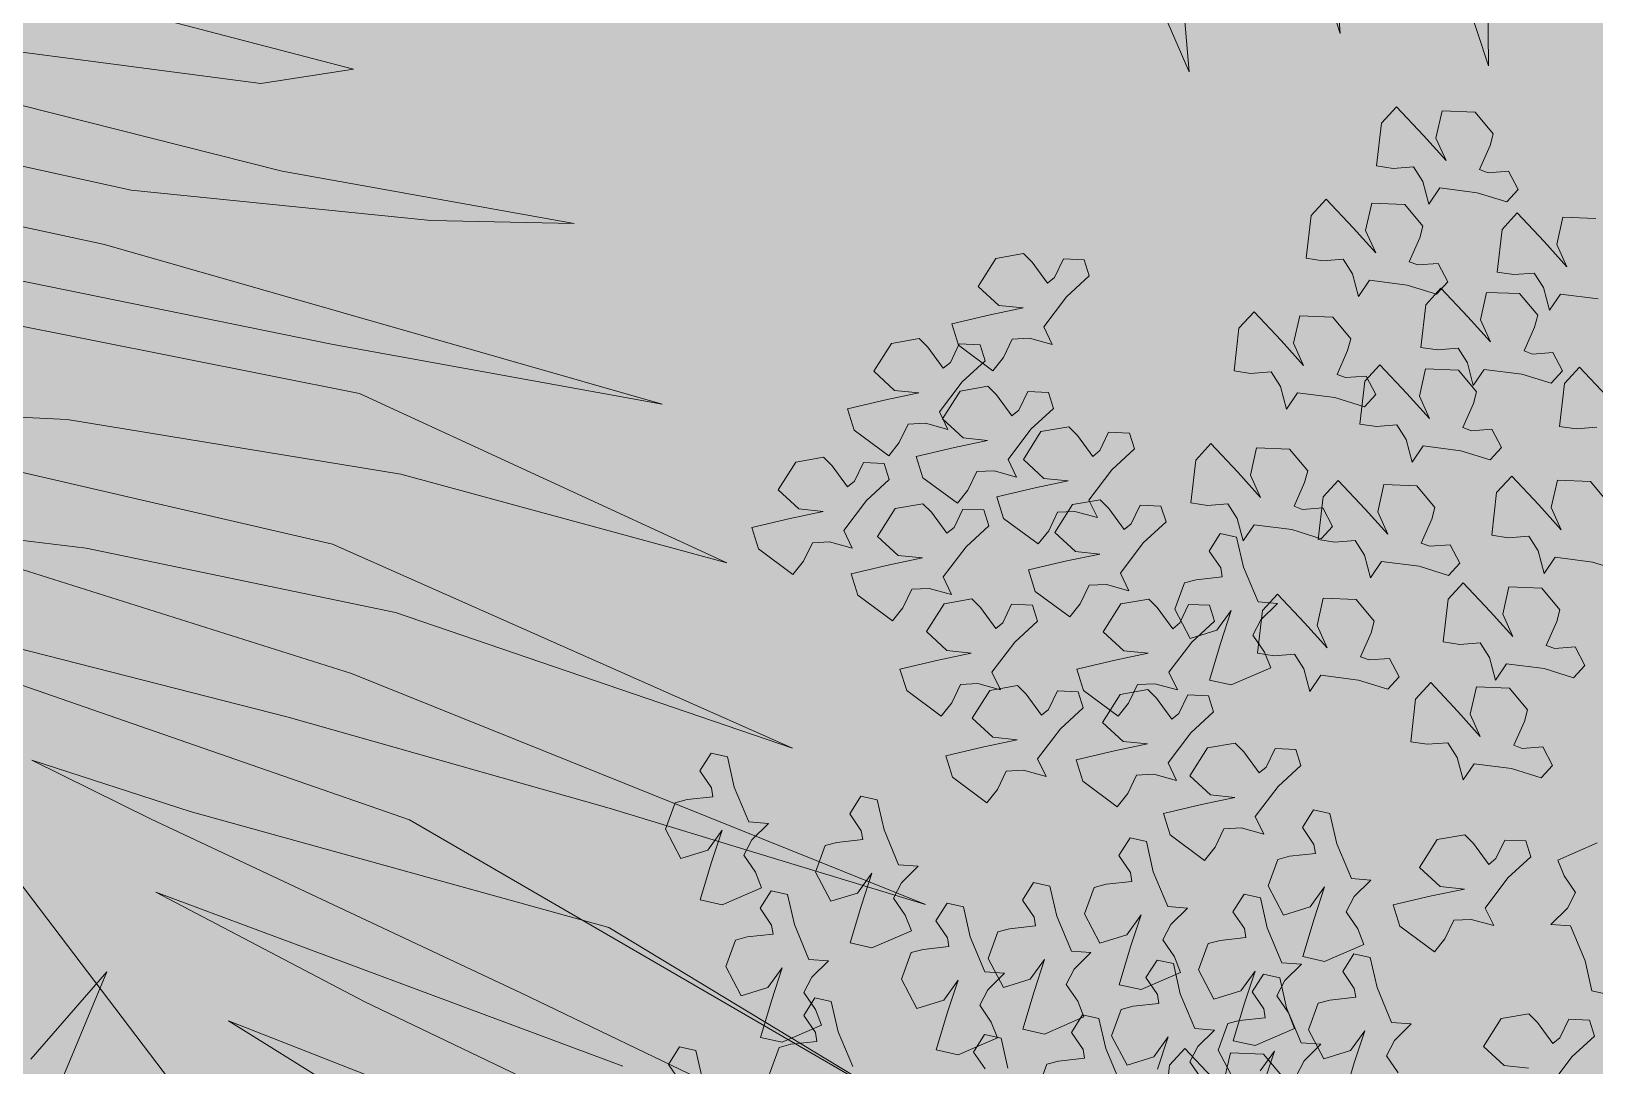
# Model space of a CAD drawing. Header units: metres. Extents: x 8 to 2416, y -346 to 476.
# Drawn here: x 24.586 to 25.636, y 30.115 to 30.81 of the extents above; entities that cross this region are included whole.
import ezdxf

# ---------------------------------------------------------------- set-up
doc = ezdxf.new("R2010")
doc.units = ezdxf.units.M
doc.layers.add('ARBOLES', color=86, linetype='Continuous', lineweight=0)
doc.layers.add('calle', color=254, linetype='Continuous', lineweight=0)
doc.layers.add('grama', color=7, linetype='Continuous', lineweight=0, true_color=0x698c45)

# ---------------------------------------------------------------- blocks, each defined once
blk = doc.blocks.new('A2')
at = {"layer": 'ARBOLES', "color": 87, "true_color": 0x4f6a34, "extrusion": (-5.08599e-09, -1.37735e-08, 1)}
for p, q in [((798.286, -127.175, 0), (788.183, -96.151, 0)), ((806.242, -128.921, 0), (795.77, -96.699, 0)), ((788.513, -109.348, 0), (790.166, -129.242, 0)), ((797.281, -114.499, 0), (798.286, -127.175, 0)), ((790.166, -129.242, 0), (784.045, -115.091, 0)), ((806.16, -120.024, 0), (806.242, -128.921, 0)), ((728.013, -124.587, 0), (745.269, -129.093, 0)), ((728.001, -128.251, 0), (710.214, -125.986, 0)), ((740.295, -129.862, 0), (728.001, -128.251, 0)), ((745.269, -129.093, 0), (740.295, -129.862, 0)), ((727.319, -131.015, 0), (741.438, -134.576, 0)), ((733.322, -135.596, 0), (721.966, -133.091, 0)), ((711.869, -134.216, 0), (731.892, -138.507, 0)), ((741.438, -134.576, 0), (757.13, -137.394, 0)), ((749.429, -137.219, 0), (733.322, -135.596, 0)), ((757.13, -137.394, 0), (749.429, -137.219, 0)), ((731.892, -138.507, 0), (761.845, -147.092, 0)), ((744.174, -143.893, 0), (725.98, -140.17, 0)), ((763.174, -219.994, 0), (703.471, -141.404, 0)), ((723.618, -142.143, 0), (745.586, -146.515, 0)), ((761.845, -147.092, 0), (744.174, -143.893, 0)), ((745.586, -146.515, 0), (765.331, -155.627, 0)), ((729.88, -147.921, 0), (715.639, -147.201, 0)), ((747.814, -150.859, 0), (729.88, -147.921, 0)), ((723.481, -149.844, 0), (744.138, -154.622, 0)), ((765.331, -155.627, 0), (747.814, -150.859, 0)), ((730.904, -154.84, 0), (717.825, -153.227, 0)), ((747.528, -158.297, 0), (730.904, -154.84, 0)), ((744.138, -154.622, 0), (768.85, -165.583, 0)), ((727.124, -155.874, 0), (745.162, -161.579, 0)), ((768.85, -165.583, 0), (747.528, -158.297, 0)), ((741.752, -163.923, 0), (725.131, -159.681, 0)), ((726.581, -161.891, 0), (748.276, -169.44, 0)), ((745.162, -161.579, 0), (775.999, -173.98, 0)), ((759.007, -168.803, 0), (741.752, -163.923, 0)), ((736.502, -168.99, 0), (727.987, -166.233, 0)), ((727.987, -166.233, 0), (734.407, -169.394, 0)), ((775.999, -173.98, 0), (759.007, -168.803, 0)), ((734.407, -169.394, 0), (754.264, -178.731, 0)), ((758.986, -175.232, 0), (736.502, -168.99, 0)), ((748.276, -169.44, 0), (775.961, -185.494, 0)), ((759.746, -182.674, 0), (734.656, -173.32, 0)), ((734.656, -173.32, 0), (745.888, -179.227, 0)), ((775.961, -185.494, 0), (758.986, -175.232, 0)), ((732.024, -177.611, 0), (727.54, -188.325, 0)), ((727.934, -182.307, 0), (732.024, -177.611, 0)), ((754.264, -178.731, 0), (780.54, -191.379, 0)), ((745.888, -179.227, 0), (764.065, -187.922, 0)), ((763.535, -190.014, 0), (738.558, -180.249, 0)), ((738.558, -180.249, 0), (750.421, -187.615, 0))]:
    blk.add_line(p, q, dxfattribs=at)
blk = doc.blocks.new('TREES')
at = {"layer": 'ARBOLES', "color": 252, "true_color": 0x8da178}
for p, q in [((-0.00358, 0.17531), (-0.01112, 0.1749)), ((0.00101, 0.17078), (-0.00358, 0.17531)), ((-0.02161, 0.17486), (-0.02471, 0.17078)), ((-0.01485, 0.16891), (-0.02161, 0.17486)), ((-0.01112, 0.1749), (-0.01194, 0.16854)), ((-0.02471, 0.17078), (-0.02491, 0.16095)), ((-0.00918, 0.16367), (-0.01485, 0.16891)), ((-0.01194, 0.16854), (-0.00918, 0.16367)), ((0.00054, 0.16802), (0.00101, 0.17078)), ((-0.00134, 0.16237), (0.00054, 0.16802)), ((-0.02107, 0.16073), (-0.01644, 0.16153)), ((-0.01644, 0.16153), (-0.014, 0.1584)), ((0.00066, 0.16182), (-0.00134, 0.16237)), ((0.00528, 0.16262), (0.00066, 0.16182)), ((0.00788, 0.15862), (0.00528, 0.16262)), ((-0.02491, 0.16095), (-0.02107, 0.16073)), ((-0.014, 0.1584), (-0.01216, 0.15338)), ((0.00556, 0.15556), (0.00788, 0.15862)), ((-0.01216, 0.15338), (-0.01, 0.1573)), ((-0.01, 0.1573), (-0.00136, 0.15702)), ((-0.00136, 0.15702), (0.00556, 0.15556)), ((-0.03565, 0.15233), (-0.03874, 0.14824)), ((-0.02889, 0.14637), (-0.03565, 0.15233)), ((-0.02516, 0.15237), (-0.02598, 0.146)), ((-0.01762, 0.15277), (-0.02516, 0.15237)), ((-0.01303, 0.14824), (-0.01762, 0.15277)), ((0.00817, 0.15327), (0.00508, 0.14919)), ((0.01493, 0.14732), (0.00817, 0.15327)), ((0.01866, 0.15331), (0.01784, 0.14695)), ((0.0262, 0.15372), (0.01866, 0.15331)), ((-0.03874, 0.14824), (-0.03895, 0.13841)), ((-0.01349, 0.14549), (-0.01303, 0.14824)), ((0.00508, 0.14919), (0.00487, 0.13936)), ((0.02061, 0.14208), (0.01493, 0.14732)), ((0.01784, 0.14695), (0.02061, 0.14208)), ((-0.02321, 0.14113), (-0.02889, 0.14637)), ((-0.02598, 0.146), (-0.02321, 0.14113)), ((-0.01538, 0.13983), (-0.01349, 0.14549)), ((-0.01338, 0.13928), (-0.01538, 0.13983)), ((-0.00875, 0.14008), (-0.01338, 0.13928)), ((-0.00616, 0.13608), (-0.00875, 0.14008)), ((0.00872, 0.13914), (0.01334, 0.13994)), ((0.01334, 0.13994), (0.01579, 0.13681)), ((-0.03895, 0.13841), (-0.0351, 0.1382)), ((-0.0351, 0.1382), (-0.03048, 0.139)), ((-0.03048, 0.139), (-0.02803, 0.13587)), ((-0.00847, 0.13303), (-0.00616, 0.13608)), ((0.00487, 0.13936), (0.00872, 0.13914)), ((0.01579, 0.13681), (0.01762, 0.13179)), ((-0.10343, 0.13343), (-0.10965, 0.13172)), ((-0.10127, 0.13165), (-0.10343, 0.13343)), ((-0.09422, 0.13305), (-0.09584, 0.12864)), ((-0.08946, 0.1333), (-0.09422, 0.13305)), ((-0.08797, 0.12976), (-0.08946, 0.1333)), ((-0.02803, 0.13587), (-0.0262, 0.13084)), ((-0.0262, 0.13084), (-0.02404, 0.13476)), ((-0.02404, 0.13476), (-0.01539, 0.13448)), ((-0.01539, 0.13448), (-0.00847, 0.13303)), ((-0.00759, 0.13449), (-0.01069, 0.1304)), ((-0.00083, 0.12853), (-0.00759, 0.13449)), ((0.0029, 0.13452), (0.00207, 0.12816)), ((0.01044, 0.13493), (0.0029, 0.13452)), ((0.01502, 0.1304), (0.01044, 0.13493)), ((0.01762, 0.13179), (0.01978, 0.13571)), ((0.01978, 0.13571), (0.02843, 0.13543)), ((-0.10965, 0.13172), (-0.11306, 0.12498)), ((-0.09732, 0.12719), (-0.10127, 0.13165)), ((-0.0927, 0.1245), (-0.08797, 0.12976)), ((-0.01069, 0.1304), (-0.01089, 0.12057)), ((0.01456, 0.12764), (0.01502, 0.1304)), ((-0.09584, 0.12864), (-0.09732, 0.12719)), ((-0.03163, 0.12556), (-0.03917, 0.12515)), ((-0.02704, 0.12103), (-0.03163, 0.12556)), ((0.00484, 0.12329), (-0.00083, 0.12853)), ((0.00207, 0.12816), (0.00484, 0.12329)), ((0.01267, 0.12199), (0.01456, 0.12764)), ((-0.11306, 0.12498), (-0.10796, 0.12109)), ((-0.09726, 0.11716), (-0.0927, 0.1245)), ((-0.04966, 0.12511), (-0.05276, 0.12102)), ((-0.0429, 0.11916), (-0.04966, 0.12511)), ((-0.03917, 0.12515), (-0.04, 0.11878)), ((0.01467, 0.12144), (0.01267, 0.12199)), ((0.0193, 0.12224), (0.01467, 0.12144)), ((0.02189, 0.11824), (0.0193, 0.12224)), ((-0.10974, 0.11876), (-0.11827, 0.11588)), ((-0.10236, 0.12105), (-0.10974, 0.11876)), ((-0.10796, 0.12109), (-0.10236, 0.12105)), ((-0.05276, 0.12102), (-0.05296, 0.11119)), ((-0.03723, 0.11392), (-0.0429, 0.11916)), ((-0.04, 0.11878), (-0.03723, 0.11392)), ((-0.0294, 0.11262), (-0.02751, 0.11827)), ((-0.02751, 0.11827), (-0.02704, 0.12103)), ((-0.01089, 0.12057), (-0.00705, 0.12035)), ((-0.00705, 0.12035), (-0.00242, 0.12116)), ((-0.00242, 0.12116), (0.00002, 0.11803)), ((0.01958, 0.11519), (0.02189, 0.11824)), ((0.02569, 0.11947), (0.02259, 0.11538)), ((0.03245, 0.11351), (0.02569, 0.11947)), ((-0.11827, 0.11588), (-0.11628, 0.11116)), ((-0.09494, 0.11332), (-0.09726, 0.11716)), ((-0.01986, 0.11572), (-0.02296, 0.11163)), ((-0.0131, 0.10977), (-0.01986, 0.11572)), ((-0.00937, 0.11576), (-0.01019, 0.10939)), ((-0.00183, 0.11616), (-0.00937, 0.11576)), ((0.00276, 0.11163), (-0.00183, 0.11616)), ((0.00002, 0.11803), (0.00185, 0.113)), ((0.00185, 0.113), (0.00402, 0.11692)), ((0.00402, 0.11692), (0.01266, 0.11664)), ((0.01266, 0.11664), (0.01958, 0.11519)), ((0.02259, 0.11538), (0.02239, 0.10555)), ((-0.12535, 0.11184), (-0.13157, 0.11013)), ((-0.12319, 0.11006), (-0.12535, 0.11184)), ((-0.11614, 0.11146), (-0.11776, 0.10705)), ((-0.11628, 0.11116), (-0.10787, 0.10607)), ((-0.11138, 0.11171), (-0.11614, 0.11146)), ((-0.10989, 0.10817), (-0.11138, 0.11171)), ((-0.10577, 0.10929), (-0.10414, 0.11369)), ((-0.10414, 0.11369), (-0.10021, 0.11425)), ((-0.10021, 0.11425), (-0.09494, 0.11332)), ((-0.05296, 0.11119), (-0.04912, 0.11098)), ((-0.04912, 0.11098), (-0.04449, 0.11178)), ((-0.04449, 0.11178), (-0.04205, 0.10865)), ((-0.0274, 0.11207), (-0.0294, 0.11262)), ((-0.02277, 0.11287), (-0.0274, 0.11207)), ((-0.02296, 0.11163), (-0.02316, 0.1018)), ((-0.02017, 0.10887), (-0.02277, 0.11287)), ((0.00229, 0.10888), (0.00276, 0.11163)), ((-0.13157, 0.11013), (-0.13498, 0.10339)), ((-0.11924, 0.1056), (-0.12319, 0.11006)), ((-0.11462, 0.10291), (-0.10989, 0.10817)), ((-0.10787, 0.10607), (-0.10577, 0.10929)), ((-0.04205, 0.10865), (-0.04022, 0.10362)), ((-0.04022, 0.10362), (-0.03805, 0.10755)), ((-0.03805, 0.10755), (-0.02941, 0.10727)), ((-0.02249, 0.10581), (-0.02017, 0.10887)), ((-0.00743, 0.10452), (-0.0131, 0.10977)), ((-0.01019, 0.10939), (-0.00743, 0.10452)), ((0.00041, 0.10322), (0.00229, 0.10888)), ((-0.11776, 0.10705), (-0.11924, 0.1056)), ((-0.02941, 0.10727), (-0.02249, 0.10581)), ((0.02239, 0.10555), (0.02623, 0.10534)), ((0.02623, 0.10534), (0.03086, 0.10614)), ((-0.13498, 0.10339), (-0.12988, 0.0995)), ((-0.11918, 0.09557), (-0.11462, 0.10291)), ((-0.11491, 0.10075), (-0.11833, 0.09402)), ((-0.10869, 0.10246), (-0.11491, 0.10075)), ((-0.10654, 0.10068), (-0.10869, 0.10246)), ((-0.10259, 0.09622), (-0.10654, 0.10068)), ((-0.09949, 0.10209), (-0.10111, 0.09768)), ((-0.09473, 0.10233), (-0.09949, 0.10209)), ((-0.09324, 0.0988), (-0.09473, 0.10233)), ((-0.02316, 0.1018), (-0.01932, 0.10159)), ((-0.01932, 0.10159), (-0.01469, 0.10239)), ((-0.01469, 0.10239), (-0.01225, 0.09926)), ((0.0024, 0.10267), (0.00041, 0.10322)), ((0.00703, 0.10347), (0.0024, 0.10267)), ((0.00963, 0.09947), (0.00703, 0.10347)), ((-0.13166, 0.09717), (-0.14019, 0.09429)), ((-0.12428, 0.09946), (-0.13166, 0.09717)), ((-0.12988, 0.0995), (-0.12428, 0.09946)), ((-0.10111, 0.09768), (-0.10259, 0.09622)), ((-0.09796, 0.09354), (-0.09324, 0.0988)), ((-0.01225, 0.09926), (-0.01041, 0.09423)), ((-0.01041, 0.09423), (-0.00825, 0.09816)), ((-0.00825, 0.09816), (0.00039, 0.09787)), ((0.00039, 0.09787), (0.00731, 0.09642)), ((0.00731, 0.09642), (0.00963, 0.09947)), ((-0.14019, 0.09429), (-0.1382, 0.08957)), ((-0.11686, 0.09173), (-0.11918, 0.09557)), ((-0.11833, 0.09402), (-0.11323, 0.09013)), ((-0.10253, 0.08619), (-0.09796, 0.09354)), ((-0.09563, 0.09324), (-0.09905, 0.0865)), ((-0.08941, 0.09494), (-0.09563, 0.09324)), ((-0.08726, 0.09316), (-0.08941, 0.09494)), ((-0.0833, 0.0887), (-0.08726, 0.09316)), ((-0.08021, 0.09457), (-0.08183, 0.09016)), ((-0.07545, 0.09481), (-0.08021, 0.09457)), ((-0.07396, 0.09128), (-0.07545, 0.09481)), ((-0.05666, 0.09413), (-0.05976, 0.09004)), ((-0.0499, 0.08818), (-0.05666, 0.09413)), ((-0.04617, 0.09417), (-0.04699, 0.0878)), ((-0.03863, 0.09457), (-0.04617, 0.09417)), ((-0.03404, 0.09004), (-0.03863, 0.09457)), ((0.01256, 0.09318), (0.00946, 0.08909)), ((0.01932, 0.08723), (0.01256, 0.09318)), ((0.02305, 0.09322), (0.02222, 0.08685)), ((0.03059, 0.09363), (0.02305, 0.09322)), ((0.03517, 0.08909), (0.03059, 0.09363)), ((-0.1382, 0.08957), (-0.12979, 0.08448)), ((-0.12768, 0.0877), (-0.12606, 0.0921)), ((-0.12606, 0.0921), (-0.12213, 0.09266)), ((-0.12213, 0.09266), (-0.11686, 0.09173)), ((-0.10763, 0.09009), (-0.11501, 0.08779)), ((-0.11323, 0.09013), (-0.10763, 0.09009)), ((-0.08183, 0.09016), (-0.0833, 0.0887)), ((-0.07868, 0.08602), (-0.07396, 0.09128)), ((-0.05976, 0.09004), (-0.05996, 0.08021)), ((-0.03451, 0.08729), (-0.03404, 0.09004)), ((-0.12979, 0.08448), (-0.12768, 0.0877)), ((-0.11501, 0.08779), (-0.12354, 0.08492)), ((-0.10021, 0.08235), (-0.10253, 0.08619)), ((-0.09905, 0.0865), (-0.09394, 0.08261)), ((-0.08324, 0.07867), (-0.07868, 0.08602)), ((-0.04423, 0.08293), (-0.0499, 0.08818)), ((-0.04699, 0.0878), (-0.04423, 0.08293)), ((-0.03639, 0.08163), (-0.03451, 0.08729)), ((-0.02688, 0.08848), (-0.02998, 0.0844)), ((-0.02012, 0.08253), (-0.02688, 0.08848)), ((-0.01639, 0.08852), (-0.01721, 0.08216)), ((-0.00885, 0.08893), (-0.01639, 0.08852)), ((-0.00426, 0.0844), (-0.00885, 0.08893)), ((0.00946, 0.08909), (0.00926, 0.07926)), ((0.02499, 0.08198), (0.01932, 0.08723)), ((0.02222, 0.08685), (0.02499, 0.08198)), ((-0.14461, 0.08275), (-0.15083, 0.08104)), ((-0.14246, 0.08097), (-0.14461, 0.08275)), ((-0.13541, 0.08237), (-0.13703, 0.07796)), ((-0.13065, 0.08262), (-0.13541, 0.08237)), ((-0.12916, 0.07909), (-0.13065, 0.08262)), ((-0.12354, 0.08492), (-0.12155, 0.08019)), ((-0.11103, 0.07832), (-0.10941, 0.08273)), ((-0.10941, 0.08273), (-0.10548, 0.08328)), ((-0.10548, 0.08328), (-0.10021, 0.08235)), ((-0.08835, 0.08257), (-0.09572, 0.08028)), ((-0.09394, 0.08261), (-0.08835, 0.08257)), ((-0.02998, 0.0844), (-0.03018, 0.07457)), ((-0.01445, 0.07729), (-0.02012, 0.08253)), ((-0.00472, 0.08164), (-0.00426, 0.0844)), ((-0.15083, 0.08104), (-0.15425, 0.07431)), ((-0.13851, 0.07651), (-0.14246, 0.08097)), ((-0.13388, 0.07382), (-0.12916, 0.07909)), ((-0.12155, 0.08019), (-0.11314, 0.0751)), ((-0.09572, 0.08028), (-0.10426, 0.0774)), ((-0.08066, 0.07898), (-0.08688, 0.07727)), ((-0.07851, 0.0772), (-0.08066, 0.07898)), ((-0.0667, 0.07885), (-0.07146, 0.0786)), ((-0.06521, 0.07532), (-0.0667, 0.07885)), ((-0.05996, 0.08021), (-0.05612, 0.08)), ((-0.05612, 0.08), (-0.05149, 0.0808)), ((-0.05149, 0.0808), (-0.04905, 0.07767)), ((-0.0344, 0.08108), (-0.03639, 0.08163)), ((-0.02977, 0.08188), (-0.0344, 0.08108)), ((-0.02717, 0.07788), (-0.02977, 0.08188)), ((-0.01721, 0.08216), (-0.01445, 0.07729)), ((-0.00661, 0.07599), (-0.00472, 0.08164)), ((0.00926, 0.07926), (0.0131, 0.07905)), ((0.0131, 0.07905), (0.01773, 0.07985)), ((0.01773, 0.07985), (0.02017, 0.07672)), ((-0.13703, 0.07796), (-0.13851, 0.07651)), ((-0.11314, 0.0751), (-0.11103, 0.07832)), ((-0.10426, 0.0774), (-0.10227, 0.07267)), ((-0.09175, 0.0708), (-0.09013, 0.07521)), ((-0.08688, 0.07727), (-0.0903, 0.07054)), ((-0.09013, 0.07521), (-0.0862, 0.07576)), ((-0.0862, 0.07576), (-0.08093, 0.07484)), ((-0.08093, 0.07484), (-0.08324, 0.07867)), ((-0.07456, 0.07274), (-0.07851, 0.0772)), ((-0.07146, 0.0786), (-0.07308, 0.07419)), ((-0.06993, 0.07005), (-0.06521, 0.07532)), ((-0.04905, 0.07767), (-0.04722, 0.07264)), ((-0.04722, 0.07264), (-0.04505, 0.07657)), ((-0.04505, 0.07657), (-0.03641, 0.07628)), ((-0.03641, 0.07628), (-0.02949, 0.07483)), ((-0.02949, 0.07483), (-0.02717, 0.07788)), ((-0.02634, 0.07435), (-0.02171, 0.07515)), ((-0.02171, 0.07515), (-0.01926, 0.07202)), ((-0.00461, 0.07544), (-0.00661, 0.07599)), ((0.00002, 0.07624), (-0.00461, 0.07544)), ((0.00261, 0.07224), (0.00002, 0.07624)), ((0.02017, 0.07672), (0.022, 0.07169)), ((0.022, 0.07169), (0.02417, 0.07562)), ((0.02417, 0.07562), (0.03281, 0.07534)), ((0.03281, 0.07534), (0.03973, 0.07388)), ((-0.15425, 0.07431), (-0.14915, 0.07041)), ((-0.13844, 0.06648), (-0.13388, 0.07382)), ((-0.12718, 0.07257), (-0.1306, 0.06584)), ((-0.12096, 0.07428), (-0.12718, 0.07257)), ((-0.11881, 0.0725), (-0.12096, 0.07428)), ((-0.11486, 0.06804), (-0.11881, 0.0725)), ((-0.11176, 0.0739), (-0.11338, 0.0695)), ((-0.107, 0.07415), (-0.11176, 0.0739)), ((-0.10551, 0.07062), (-0.107, 0.07415)), ((-0.10227, 0.07267), (-0.09385, 0.06758)), ((-0.07308, 0.07419), (-0.07456, 0.07274)), ((-0.0526, 0.07388), (-0.05477, 0.06963)), ((-0.0488, 0.0734), (-0.0526, 0.07388)), ((-0.0466, 0.06668), (-0.0488, 0.0734)), ((-0.03018, 0.07457), (-0.02634, 0.07435)), ((-0.01926, 0.07202), (-0.01743, 0.06699)), ((0.00029, 0.06918), (0.00261, 0.07224)), ((-0.15093, 0.06808), (-0.15946, 0.0652)), ((-0.14355, 0.07037), (-0.15093, 0.06808)), ((-0.14915, 0.07041), (-0.14355, 0.07037)), ((-0.11338, 0.0695), (-0.11486, 0.06804)), ((-0.11023, 0.06535), (-0.10551, 0.07062)), ((-0.09385, 0.06758), (-0.09175, 0.0708)), ((-0.0903, 0.07054), (-0.0852, 0.06664)), ((-0.07449, 0.06271), (-0.06993, 0.07005)), ((-0.05477, 0.06963), (-0.05176, 0.06602)), ((-0.01743, 0.06699), (-0.01527, 0.07092)), ((-0.01527, 0.07092), (-0.00663, 0.07064)), ((-0.00663, 0.07064), (0.00029, 0.06918)), ((0.02182, 0.06829), (0.01428, 0.06788)), ((0.02641, 0.06375), (0.02182, 0.06829)), ((-0.15946, 0.0652), (-0.15747, 0.06048)), ((-0.13613, 0.06264), (-0.13844, 0.06648)), ((-0.1306, 0.06584), (-0.1255, 0.06194)), ((-0.1148, 0.05801), (-0.11023, 0.06535)), ((-0.0796, 0.0666), (-0.08697, 0.06431)), ((-0.0852, 0.06664), (-0.0796, 0.0666)), ((-0.05176, 0.06602), (-0.05124, 0.06402)), ((-0.04252, 0.05906), (-0.0466, 0.06668)), ((0.00379, 0.06784), (0.00069, 0.06375)), ((0.01055, 0.06189), (0.00379, 0.06784)), ((0.01428, 0.06788), (0.01346, 0.06151)), ((-0.14695, 0.05861), (-0.14533, 0.06302)), ((-0.14533, 0.06302), (-0.1414, 0.06357)), ((-0.1414, 0.06357), (-0.13613, 0.06264)), ((-0.1199, 0.0619), (-0.12728, 0.05961)), ((-0.1255, 0.06194), (-0.1199, 0.0619)), ((-0.08697, 0.06431), (-0.09551, 0.06143)), ((-0.09551, 0.06143), (-0.09352, 0.05671)), ((-0.07218, 0.05887), (-0.07449, 0.06271)), ((-0.0597, 0.06185), (-0.06133, 0.05561)), ((-0.05708, 0.06282), (-0.0597, 0.06185)), ((-0.05124, 0.06402), (-0.05708, 0.06282)), ((-0.03826, 0.06127), (-0.04136, 0.05718)), ((-0.0315, 0.05532), (-0.03826, 0.06127)), ((-0.02777, 0.06131), (-0.02859, 0.05494)), ((-0.02023, 0.06172), (-0.02777, 0.06131)), ((-0.01564, 0.05718), (-0.02023, 0.06172)), ((0.00069, 0.06375), (0.00049, 0.05392)), ((0.01622, 0.05665), (0.01055, 0.06189)), ((0.01346, 0.06151), (0.01622, 0.05665)), ((0.02406, 0.05535), (0.02594, 0.061)), ((0.02594, 0.061), (0.02641, 0.06375)), ((-0.15747, 0.06048), (-0.14906, 0.05539)), ((-0.14906, 0.05539), (-0.14695, 0.05861)), ((-0.12728, 0.05961), (-0.13581, 0.05674)), ((-0.11248, 0.05417), (-0.1148, 0.05801)), ((-0.083, 0.05484), (-0.08138, 0.05925)), ((-0.08138, 0.05925), (-0.07745, 0.0598)), ((-0.07745, 0.0598), (-0.07218, 0.05887)), ((-0.06751, 0.05739), (-0.07373, 0.05568)), ((-0.06536, 0.05561), (-0.06751, 0.05739)), ((-0.05355, 0.05726), (-0.05831, 0.05701)), ((-0.05206, 0.05373), (-0.05355, 0.05726)), ((-0.03804, 0.05914), (-0.04252, 0.05906)), ((-0.04148, 0.05504), (-0.03804, 0.05914)), ((-0.13581, 0.05674), (-0.13382, 0.05201)), ((-0.1233, 0.05014), (-0.12168, 0.05455)), ((-0.12168, 0.05455), (-0.11775, 0.0551)), ((-0.11775, 0.0551), (-0.11248, 0.05417)), ((-0.09352, 0.05671), (-0.08511, 0.05162)), ((-0.08511, 0.05162), (-0.083, 0.05484)), ((-0.07373, 0.05568), (-0.07715, 0.04895)), ((-0.0614, 0.05115), (-0.06536, 0.05561)), ((-0.06133, 0.05561), (-0.0572, 0.04928)), ((-0.05831, 0.05701), (-0.05993, 0.0526)), ((-0.05678, 0.04846), (-0.05206, 0.05373)), ((-0.05128, 0.05175), (-0.04845, 0.05658)), ((-0.04845, 0.05658), (-0.05015, 0.04905)), ((-0.04297, 0.05136), (-0.04148, 0.05504)), ((-0.04136, 0.05718), (-0.04156, 0.04735)), ((-0.02583, 0.05007), (-0.0315, 0.05532)), ((-0.02859, 0.05494), (-0.02583, 0.05007)), ((-0.01799, 0.04878), (-0.01611, 0.05443)), ((-0.01611, 0.05443), (-0.01564, 0.05718)), ((0.00049, 0.05392), (0.00433, 0.05371)), ((0.00433, 0.05371), (0.00896, 0.05451)), ((0.00896, 0.05451), (0.0114, 0.05138)), ((0.02605, 0.0548), (0.02406, 0.05535)), ((0.03068, 0.0556), (0.02605, 0.0548)), ((0.03328, 0.0516), (0.03068, 0.0556)), ((-0.13382, 0.05201), (-0.12541, 0.04692)), ((-0.12541, 0.04692), (-0.1233, 0.05014)), ((-0.11403, 0.05193), (-0.11745, 0.0452)), ((-0.10781, 0.05364), (-0.11403, 0.05193)), ((-0.10566, 0.05186), (-0.10781, 0.05364)), ((-0.1017, 0.0474), (-0.10566, 0.05186)), ((-0.09861, 0.05326), (-0.10023, 0.04885)), ((-0.09385, 0.05351), (-0.09861, 0.05326)), ((-0.09236, 0.04998), (-0.09385, 0.05351)), ((-0.05993, 0.0526), (-0.0614, 0.05115)), ((-0.0572, 0.04928), (-0.05128, 0.05175)), ((-0.03996, 0.04775), (-0.04297, 0.05136)), ((0.0114, 0.05138), (0.01324, 0.04635)), ((0.01324, 0.04635), (0.0154, 0.05028)), ((0.0154, 0.05028), (0.02404, 0.05)), ((0.03096, 0.04854), (0.03328, 0.0516)), ((-0.10023, 0.04885), (-0.1017, 0.0474)), ((-0.09708, 0.04471), (-0.09236, 0.04998)), ((-0.07715, 0.04895), (-0.07204, 0.04505)), ((-0.06134, 0.04112), (-0.05678, 0.04846)), ((-0.05015, 0.04905), (-0.05193, 0.04022)), ((-0.04156, 0.04735), (-0.03772, 0.04714)), ((-0.03822, 0.04432), (-0.03996, 0.04775)), ((-0.03772, 0.04714), (-0.03309, 0.04794)), ((-0.03309, 0.04794), (-0.03065, 0.04481)), ((-0.016, 0.04822), (-0.01799, 0.04878)), ((-0.01137, 0.04902), (-0.016, 0.04822)), ((-0.00877, 0.04502), (-0.01137, 0.04902)), ((0.02404, 0.05), (0.03096, 0.04854)), ((-0.11745, 0.0452), (-0.11235, 0.0413)), ((-0.10164, 0.03737), (-0.09708, 0.04471)), ((-0.06645, 0.04501), (-0.07382, 0.04272)), ((-0.07204, 0.04505), (-0.06645, 0.04501)), ((-0.04684, 0.03958), (-0.03822, 0.04432)), ((-0.03065, 0.04481), (-0.02881, 0.03978)), ((-0.02881, 0.03978), (-0.02665, 0.04371)), ((-0.02665, 0.04371), (-0.01801, 0.04343)), ((-0.01801, 0.04343), (-0.01109, 0.04197)), ((-0.01109, 0.04197), (-0.00877, 0.04502)), ((-0.00146, 0.04438), (-0.00456, 0.04029)), ((0.0053, 0.03842), (-0.00146, 0.04438)), ((0.00903, 0.04442), (0.00821, 0.03805)), ((0.01657, 0.04482), (0.00903, 0.04442)), ((0.02116, 0.04029), (0.01657, 0.04482)), ((-0.10675, 0.04126), (-0.11412, 0.03897)), ((-0.11235, 0.0413), (-0.10675, 0.04126)), ((-0.07382, 0.04272), (-0.08236, 0.03984)), ((-0.08236, 0.03984), (-0.08037, 0.03512)), ((-0.05903, 0.03728), (-0.06134, 0.04112)), ((-0.05193, 0.04022), (-0.04684, 0.03958)), ((-0.00456, 0.04029), (-0.00476, 0.03046)), ((0.02069, 0.03754), (0.02116, 0.04029)), ((-0.11412, 0.03897), (-0.12266, 0.03609)), ((-0.12266, 0.03609), (-0.12067, 0.03137)), ((-0.09933, 0.03353), (-0.10164, 0.03737)), ((-0.06576, 0.03674), (-0.07198, 0.03504)), ((-0.06985, 0.03325), (-0.06823, 0.03766)), ((-0.06823, 0.03766), (-0.0643, 0.03821)), ((-0.06361, 0.03497), (-0.06576, 0.03674)), ((-0.0643, 0.03821), (-0.05903, 0.03728)), ((-0.05656, 0.03637), (-0.05818, 0.03196)), ((-0.0518, 0.03662), (-0.05656, 0.03637)), ((-0.05031, 0.03308), (-0.0518, 0.03662)), ((0.01097, 0.03318), (0.0053, 0.03842)), ((0.00821, 0.03805), (0.01097, 0.03318)), ((0.01881, 0.03188), (0.02069, 0.03754)), ((-0.11015, 0.0295), (-0.10853, 0.03391)), ((-0.10853, 0.03391), (-0.1046, 0.03446)), ((-0.10176, 0.03316), (-0.10518, 0.02643)), ((-0.1046, 0.03446), (-0.09933, 0.03353)), ((-0.09554, 0.03487), (-0.10176, 0.03316)), ((-0.09339, 0.03309), (-0.09554, 0.03487)), ((-0.08944, 0.02863), (-0.09339, 0.03309)), ((-0.08634, 0.03449), (-0.08796, 0.03009)), ((-0.08158, 0.03474), (-0.08634, 0.03449)), ((-0.08009, 0.03121), (-0.08158, 0.03474)), ((-0.08037, 0.03512), (-0.07195, 0.03003)), ((-0.07198, 0.03504), (-0.0754, 0.0283)), ((-0.07195, 0.03003), (-0.06985, 0.03325)), ((-0.05965, 0.03051), (-0.06361, 0.03497)), ((-0.05503, 0.02782), (-0.05031, 0.03308)), ((-0.12067, 0.03137), (-0.11226, 0.02628)), ((-0.11226, 0.02628), (-0.11015, 0.0295)), ((-0.08796, 0.03009), (-0.08944, 0.02863)), ((-0.08481, 0.02594), (-0.08009, 0.03121)), ((-0.05818, 0.03196), (-0.05965, 0.03051)), ((-0.00476, 0.03046), (-0.00092, 0.03025)), ((-0.00092, 0.03025), (0.00371, 0.03105)), ((0.00371, 0.03105), (0.00615, 0.02792)), ((0.02081, 0.03133), (0.01881, 0.03188)), ((0.02543, 0.03213), (0.02081, 0.03133)), ((0.02803, 0.02813), (0.02543, 0.03213)), ((-0.10518, 0.02643), (-0.10008, 0.02253)), ((-0.08938, 0.0186), (-0.08481, 0.02594)), ((-0.0754, 0.0283), (-0.07029, 0.02441)), ((-0.05959, 0.02047), (-0.05503, 0.02782)), ((-0.04473, 0.0264), (-0.05095, 0.0247)), ((-0.04257, 0.02462), (-0.04473, 0.0264)), ((-0.03552, 0.02603), (-0.03714, 0.02162)), ((-0.03076, 0.02627), (-0.03552, 0.02603)), ((-0.02927, 0.02274), (-0.03076, 0.02627)), ((0.00615, 0.02792), (0.00799, 0.02289)), ((0.00799, 0.02289), (0.01015, 0.02681)), ((0.01015, 0.02681), (0.01879, 0.02653)), ((0.01879, 0.02653), (0.02571, 0.02508)), ((0.02571, 0.02508), (0.02803, 0.02813)), ((-0.09448, 0.0225), (-0.10186, 0.0202)), ((-0.10008, 0.02253), (-0.09448, 0.0225)), ((-0.07207, 0.02208), (-0.08061, 0.0192)), ((-0.0647, 0.02437), (-0.07207, 0.02208)), ((-0.07029, 0.02441), (-0.0647, 0.02437)), ((-0.05095, 0.0247), (-0.05436, 0.01796)), ((-0.03862, 0.02016), (-0.04257, 0.02462)), ((-0.03714, 0.02162), (-0.03862, 0.02016)), ((-0.03399, 0.01748), (-0.02927, 0.02274)), ((-0.10186, 0.0202), (-0.11039, 0.01733)), ((-0.08706, 0.01476), (-0.08938, 0.0186)), ((-0.08061, 0.0192), (-0.07862, 0.01447)), ((-0.05728, 0.01664), (-0.05959, 0.02047)), ((-0.05436, 0.01796), (-0.04926, 0.01407)), ((-0.11039, 0.01733), (-0.1084, 0.0126)), ((-0.09788, 0.01073), (-0.09626, 0.01514)), ((-0.09626, 0.01514), (-0.09233, 0.01569)), ((-0.09233, 0.01569), (-0.08706, 0.01476)), ((-0.07862, 0.01447), (-0.07021, 0.00938)), ((-0.0681, 0.01261), (-0.06648, 0.01701)), ((-0.06648, 0.01701), (-0.06255, 0.01757)), ((-0.06255, 0.01757), (-0.05728, 0.01664)), ((-0.03856, 0.01013), (-0.03399, 0.01748)), ((-0.16389, 0.01286), (-0.16606, 0.00861)), ((-0.16009, 0.01238), (-0.16389, 0.01286)), ((-0.15789, 0.00566), (-0.16009, 0.01238)), ((-0.1084, 0.0126), (-0.09999, 0.00751)), ((-0.07021, 0.00938), (-0.0681, 0.01261)), ((-0.05104, 0.01174), (-0.05957, 0.00886)), ((-0.04366, 0.01403), (-0.05104, 0.01174)), ((-0.04926, 0.01407), (-0.04366, 0.01403)), ((-0.02543, 0.01286), (-0.0276, 0.00861)), ((-0.02163, 0.01238), (-0.02543, 0.01286)), ((-0.01943, 0.00566), (-0.02163, 0.01238)), ((0.03991, 0.01142), (0.03129, 0.00668)), ((-0.16606, 0.00861), (-0.16305, 0.005)), ((-0.09999, 0.00751), (-0.09788, 0.01073)), ((-0.05957, 0.00886), (-0.05758, 0.00413)), ((-0.04544, 0.00667), (-0.04151, 0.00722)), ((-0.04151, 0.00722), (-0.03624, 0.0063)), ((-0.03624, 0.0063), (-0.03856, 0.01013)), ((-0.0276, 0.00861), (-0.02459, 0.005)), ((0.00337, 0.00875), (-0.00005, 0.00202)), ((0.00959, 0.01046), (0.00337, 0.00875)), ((0.01174, 0.00868), (0.00959, 0.01046)), ((0.0157, 0.00422), (0.01174, 0.00868)), ((0.0188, 0.01008), (0.01717, 0.00567)), ((0.02356, 0.01033), (0.0188, 0.01008)), ((0.02504, 0.0068), (0.02356, 0.01033)), ((-0.16305, 0.005), (-0.16253, 0.003)), ((-0.15381, -0.00196), (-0.15789, 0.00566)), ((-0.12884, 0.00629), (-0.13101, 0.00204)), ((-0.12504, 0.00581), (-0.12884, 0.00629)), ((-0.12284, -0.00091), (-0.12504, 0.00581)), ((-0.05758, 0.00413), (-0.04917, -0.00096)), ((-0.04706, 0.00226), (-0.04544, 0.00667)), ((-0.02459, 0.005), (-0.02407, 0.003)), ((-0.01535, -0.00196), (-0.01943, 0.00566)), ((0.01717, 0.00567), (0.0157, 0.00422)), ((0.02032, 0.00153), (0.02504, 0.0068)), ((0.03129, 0.00668), (0.03303, 0.00325)), ((-0.17098, 0.00083), (-0.17261, -0.00541)), ((-0.16837, 0.0018), (-0.17098, 0.00083)), ((-0.16253, 0.003), (-0.16837, 0.0018)), ((-0.13101, 0.00204), (-0.128, -0.00157)), ((-0.06662, 0.00254), (-0.06879, -0.00171)), ((-0.06282, 0.00206), (-0.06662, 0.00254)), ((-0.06062, -0.00466), (-0.06282, 0.00206)), ((-0.04917, -0.00096), (-0.04706, 0.00226)), ((-0.03253, 0.00083), (-0.03416, -0.00541)), ((-0.02991, 0.0018), (-0.03253, 0.00083)), ((-0.02407, 0.003), (-0.02991, 0.0018)), ((-0.00005, 0.00202), (0.00506, -0.00188)), ((0.01576, -0.00581), (0.02032, 0.00153)), ((0.03303, 0.00325), (0.03604, -0.00036)), ((-0.14933, -0.00188), (-0.15381, -0.00196)), ((-0.15277, -0.00598), (-0.14933, -0.00188)), ((-0.12748, -0.00357), (-0.13332, -0.00477)), ((-0.128, -0.00157), (-0.12748, -0.00357)), ((-0.11876, -0.00854), (-0.12284, -0.00091)), ((-0.06879, -0.00171), (-0.06578, -0.00532)), ((-0.01087, -0.00188), (-0.01535, -0.00196)), ((-0.01431, -0.00598), (-0.01087, -0.00188)), ((0.01066, -0.00192), (0.00328, -0.00421)), ((0.00506, -0.00188), (0.01066, -0.00192)), ((0.03604, -0.00036), (0.03455, -0.00404)), ((-0.17261, -0.00541), (-0.16849, -0.01174)), ((-0.16257, -0.00927), (-0.15973, -0.00444)), ((-0.15973, -0.00444), (-0.16144, -0.01197)), ((-0.15426, -0.00966), (-0.15277, -0.00598)), ((-0.13593, -0.00574), (-0.13756, -0.01198)), ((-0.13332, -0.00477), (-0.13593, -0.00574)), ((-0.06578, -0.00532), (-0.06526, -0.00732)), ((-0.05654, -0.01229), (-0.06062, -0.00466)), ((-0.03416, -0.00541), (-0.03004, -0.01174)), ((-0.02411, -0.00927), (-0.02128, -0.00444)), ((-0.02128, -0.00444), (-0.02298, -0.01197)), ((-0.0158, -0.00966), (-0.01431, -0.00598)), ((0.00328, -0.00421), (-0.00526, -0.00709)), ((-0.00526, -0.00709), (-0.00327, -0.01181)), ((0.01808, -0.00965), (0.01576, -0.00581)), ((0.03455, -0.00404), (0.03111, -0.00814)), ((-0.16849, -0.01174), (-0.16257, -0.00927)), ((-0.15125, -0.01327), (-0.15426, -0.00966)), ((-0.11428, -0.00845), (-0.11876, -0.00854)), ((-0.11772, -0.01255), (-0.11428, -0.00845)), ((-0.08765, -0.00968), (-0.08982, -0.01393)), ((-0.08385, -0.01016), (-0.08765, -0.00968)), ((-0.08165, -0.01688), (-0.08385, -0.01016)), ((-0.07371, -0.00949), (-0.07534, -0.01573)), ((-0.0711, -0.00852), (-0.07371, -0.00949)), ((-0.06526, -0.00732), (-0.0711, -0.00852)), ((-0.03945, -0.0078), (-0.04162, -0.01205)), ((-0.03565, -0.00828), (-0.03945, -0.0078)), ((-0.03345, -0.015), (-0.03565, -0.00828)), ((-0.03004, -0.01174), (-0.02411, -0.00927)), ((-0.01279, -0.01327), (-0.0158, -0.00966)), ((0.00725, -0.01368), (0.00887, -0.00927)), ((0.00887, -0.00927), (0.0128, -0.00872)), ((0.0128, -0.00872), (0.01808, -0.00965)), ((0.03111, -0.00814), (0.03559, -0.00805)), ((0.03559, -0.00805), (0.03967, -0.01568)), ((-0.16144, -0.01197), (-0.16321, -0.0208)), ((-0.14951, -0.0167), (-0.15125, -0.01327)), ((-0.13756, -0.01198), (-0.13344, -0.01831)), ((-0.12752, -0.01584), (-0.12468, -0.01101)), ((-0.12468, -0.01101), (-0.12639, -0.01854)), ((-0.1192, -0.01623), (-0.11772, -0.01255)), ((-0.08982, -0.01393), (-0.08681, -0.01753)), ((-0.05206, -0.0122), (-0.05654, -0.01229)), ((-0.0555, -0.0163), (-0.05206, -0.0122)), ((-0.04162, -0.01205), (-0.03861, -0.01566)), ((-0.02298, -0.01197), (-0.02476, -0.0208)), ((-0.01106, -0.0167), (-0.01279, -0.01327)), ((-0.00327, -0.01181), (0.00515, -0.0169)), ((0.00515, -0.0169), (0.00725, -0.01368)), ((-0.15813, -0.02144), (-0.14951, -0.0167)), ((-0.14724, -0.01718), (-0.14941, -0.02142)), ((-0.14344, -0.01766), (-0.14724, -0.01718)), ((-0.14124, -0.02438), (-0.14344, -0.01766)), ((-0.13344, -0.01831), (-0.12752, -0.01584)), ((-0.1162, -0.01984), (-0.1192, -0.01623)), ((-0.10692, -0.01625), (-0.10909, -0.0205)), ((-0.10312, -0.01673), (-0.10692, -0.01625)), ((-0.10092, -0.02345), (-0.10312, -0.01673)), ((-0.08681, -0.01753), (-0.08629, -0.01954)), ((-0.07757, -0.0245), (-0.08165, -0.01688)), ((-0.07534, -0.01573), (-0.07122, -0.02206)), ((-0.0653, -0.01959), (-0.06246, -0.01476)), ((-0.06246, -0.01476), (-0.06417, -0.02229)), ((-0.05698, -0.01998), (-0.0555, -0.0163)), ((-0.03809, -0.01767), (-0.04393, -0.01886)), ((-0.03861, -0.01566), (-0.03809, -0.01767)), ((-0.02937, -0.02263), (-0.03345, -0.015)), ((-0.01967, -0.02144), (-0.01106, -0.0167)), ((0.03967, -0.01568), (0.04187, -0.0224)), ((-0.16321, -0.0208), (-0.15813, -0.02144)), ((-0.14941, -0.02142), (-0.1464, -0.02503)), ((-0.12639, -0.01854), (-0.12816, -0.02737)), ((-0.11446, -0.02327), (-0.1162, -0.01984)), ((-0.10909, -0.0205), (-0.10608, -0.02411)), ((-0.09213, -0.02073), (-0.09475, -0.02171)), ((-0.08629, -0.01954), (-0.09213, -0.02073)), ((-0.07122, -0.02206), (-0.0653, -0.01959)), ((-0.05398, -0.02359), (-0.05698, -0.01998)), ((-0.04654, -0.01983), (-0.04818, -0.02607)), ((-0.04393, -0.01886), (-0.04654, -0.01983)), ((-0.02476, -0.0208), (-0.01967, -0.02144)), ((-0.01317, -0.01907), (-0.01533, -0.02332)), ((-0.00936, -0.01955), (-0.01317, -0.01907)), ((-0.00716, -0.02627), (-0.00936, -0.01955)), ((-0.1464, -0.02503), (-0.14588, -0.02704)), ((-0.13716, -0.032), (-0.14124, -0.02438)), ((-0.12307, -0.02801), (-0.11446, -0.02327)), ((-0.10608, -0.02411), (-0.10556, -0.02611)), ((-0.09684, -0.03107), (-0.10092, -0.02345)), ((-0.09475, -0.02171), (-0.09638, -0.02795)), ((-0.07309, -0.02441), (-0.07757, -0.0245)), ((-0.07653, -0.02852), (-0.07309, -0.02441)), ((-0.06417, -0.02229), (-0.06594, -0.03112)), ((-0.05785, -0.0247), (-0.06002, -0.02894)), ((-0.05405, -0.02517), (-0.05785, -0.0247)), ((-0.05224, -0.02702), (-0.05398, -0.02359)), ((-0.02489, -0.02254), (-0.02937, -0.02263)), ((-0.02833, -0.02664), (-0.02489, -0.02254)), ((-0.01533, -0.02332), (-0.01233, -0.02693)), ((0.04187, -0.0224), (0.04567, -0.02288)), ((-0.15172, -0.02823), (-0.15433, -0.02921)), ((-0.14588, -0.02704), (-0.15172, -0.02823)), ((-0.12816, -0.02737), (-0.12307, -0.02801)), ((-0.11401, -0.02828), (-0.11564, -0.03452)), ((-0.1114, -0.0273), (-0.11401, -0.02828)), ((-0.10556, -0.02611), (-0.1114, -0.0273)), ((-0.09638, -0.02795), (-0.09226, -0.03427)), ((-0.08633, -0.0318), (-0.0835, -0.02697)), ((-0.0835, -0.02697), (-0.0852, -0.03451)), ((-0.07802, -0.0322), (-0.07653, -0.02852)), ((-0.06085, -0.03176), (-0.05224, -0.02702)), ((-0.05185, -0.0319), (-0.05405, -0.02517)), ((-0.04818, -0.02607), (-0.04405, -0.0324)), ((-0.03813, -0.02993), (-0.0353, -0.0251)), ((-0.0353, -0.0251), (-0.037, -0.03263)), ((-0.03332, -0.02564), (-0.03548, -0.02989)), ((-0.02951, -0.02612), (-0.03332, -0.02564)), ((-0.02982, -0.03032), (-0.02833, -0.02664)), ((-0.02731, -0.03284), (-0.02951, -0.02612)), ((-0.01233, -0.02693), (-0.0118, -0.02893)), ((-0.00309, -0.0339), (-0.00716, -0.02627)), ((-0.15433, -0.02921), (-0.15596, -0.03545)), ((-0.13268, -0.03191), (-0.13716, -0.032)), ((-0.13612, -0.03601), (-0.13268, -0.03191)), ((-0.09236, -0.03099), (-0.09684, -0.03107)), ((-0.0958, -0.03509), (-0.09236, -0.03099)), ((-0.09226, -0.03427), (-0.08633, -0.0318)), ((-0.06594, -0.03112), (-0.06085, -0.03176)), ((-0.06002, -0.02894), (-0.05701, -0.03255)), ((-0.04777, -0.03952), (-0.05185, -0.0319)), ((-0.04405, -0.0324), (-0.03813, -0.02993)), ((-0.03548, -0.02989), (-0.03248, -0.0335)), ((-0.02681, -0.03393), (-0.02982, -0.03032)), ((-0.02026, -0.0311), (-0.02189, -0.03734)), ((-0.01764, -0.03013), (-0.02026, -0.0311)), ((-0.0118, -0.02893), (-0.01764, -0.03013)), ((0.02177, -0.03068), (0.01835, -0.03741)), ((0.02799, -0.02897), (0.02177, -0.03068)), ((0.03015, -0.03075), (0.02799, -0.02897)), ((0.0341, -0.03521), (0.03015, -0.03075)), ((0.0372, -0.02935), (0.03558, -0.03376)), ((0.04196, -0.0291), (0.0372, -0.02935)), ((0.04344, -0.03263), (0.04196, -0.0291)), ((-0.15596, -0.03545), (-0.15184, -0.04177)), ((-0.14592, -0.0393), (-0.14308, -0.03447)), ((-0.14308, -0.03447), (-0.14479, -0.04201)), ((-0.11564, -0.03452), (-0.11152, -0.04085)), ((-0.1056, -0.03838), (-0.10276, -0.03355)), ((-0.10276, -0.03355), (-0.10447, -0.04108)), ((-0.09728, -0.03877), (-0.0958, -0.03509)), ((-0.0852, -0.03451), (-0.08698, -0.04334)), ((-0.07501, -0.0358), (-0.07802, -0.0322)), ((-0.06233, -0.03575), (-0.06495, -0.03673)), ((-0.05649, -0.03456), (-0.06233, -0.03575)), ((-0.05701, -0.03255), (-0.05649, -0.03456)), ((-0.037, -0.03263), (-0.03878, -0.04146)), ((-0.03196, -0.03551), (-0.03779, -0.0367)), ((-0.03248, -0.0335), (-0.03196, -0.03551)), ((-0.02324, -0.04047), (-0.02731, -0.03284)), ((-0.02507, -0.03736), (-0.02681, -0.03393)), ((0.0014, -0.03381), (-0.00309, -0.0339)), ((-0.00204, -0.03791), (0.0014, -0.03381)), ((0.03558, -0.03376), (0.0341, -0.03521)), ((0.03872, -0.0379), (0.04344, -0.03263)), ((-0.15184, -0.04177), (-0.14592, -0.0393)), ((-0.1376, -0.03969), (-0.13612, -0.03601)), ((-0.11152, -0.04085), (-0.1056, -0.03838)), ((-0.09428, -0.04238), (-0.09728, -0.03877)), ((-0.08189, -0.04398), (-0.07328, -0.03924)), ((-0.07364, -0.03879), (-0.0758, -0.04304)), ((-0.07328, -0.03924), (-0.07501, -0.0358)), ((-0.06983, -0.03927), (-0.07364, -0.03879)), ((-0.06763, -0.04599), (-0.06983, -0.03927)), ((-0.06495, -0.03673), (-0.06658, -0.04297)), ((-0.04041, -0.03767), (-0.04204, -0.04391)), ((-0.03779, -0.0367), (-0.04041, -0.03767)), ((-0.03369, -0.0421), (-0.02507, -0.03736)), ((-0.02189, -0.03734), (-0.01777, -0.04367)), ((-0.01184, -0.0412), (-0.00901, -0.03637)), ((-0.00901, -0.03637), (-0.01072, -0.0439)), ((-0.00353, -0.04159), (-0.00204, -0.03791)), ((0.01835, -0.03741), (0.02346, -0.04131)), ((0.03416, -0.04524), (0.03872, -0.0379)), ((-0.14479, -0.04201), (-0.14656, -0.05084)), ((-0.1346, -0.0433), (-0.1376, -0.03969)), ((-0.13497, -0.04066), (-0.13714, -0.04491)), ((-0.13117, -0.04114), (-0.13497, -0.04066)), ((-0.12897, -0.04786), (-0.13117, -0.04114)), ((-0.10447, -0.04108), (-0.10624, -0.04991)), ((-0.09254, -0.04581), (-0.09428, -0.04238)), ((-0.05653, -0.04682), (-0.0537, -0.04199)), ((-0.0537, -0.04199), (-0.0554, -0.04953)), ((-0.04329, -0.03943), (-0.04777, -0.03952)), ((-0.04673, -0.04353), (-0.04329, -0.03943)), ((-0.03878, -0.04146), (-0.03369, -0.0421)), ((-0.01876, -0.04038), (-0.02324, -0.04047)), ((-0.02219, -0.04448), (-0.01876, -0.04038)), ((-0.01777, -0.04367), (-0.01184, -0.0412)), ((-0.00052, -0.0452), (-0.00353, -0.04159)), ((0.02346, -0.04131), (0.02906, -0.04135)), ((-0.13714, -0.04491), (-0.13413, -0.04852)), ((-0.13286, -0.04674), (-0.1346, -0.0433)), ((-0.10116, -0.05055), (-0.09254, -0.04581)), ((-0.09554, -0.04536), (-0.0977, -0.04961)), ((-0.09173, -0.04584), (-0.09554, -0.04536)), ((-0.08953, -0.05256), (-0.09173, -0.04584)), ((-0.08698, -0.04334), (-0.08189, -0.04398)), ((-0.0758, -0.04304), (-0.0728, -0.04664)), ((-0.06356, -0.05361), (-0.06763, -0.04599)), ((-0.06658, -0.04297), (-0.06245, -0.04929)), ((-0.04822, -0.04721), (-0.04673, -0.04353)), ((-0.04204, -0.04391), (-0.03792, -0.05024)), ((-0.03199, -0.04777), (-0.02916, -0.04294)), ((-0.02916, -0.04294), (-0.03087, -0.05048)), ((-0.02368, -0.04816), (-0.02219, -0.04448)), ((-0.01072, -0.0439), (-0.01249, -0.05273)), ((-0.14147, -0.05148), (-0.13286, -0.04674)), ((-0.13413, -0.04852), (-0.13361, -0.05052)), ((-0.12489, -0.05549), (-0.12897, -0.04786)), ((-0.10624, -0.04991), (-0.10116, -0.05055)), ((-0.0977, -0.04961), (-0.0947, -0.05321)), ((-0.07811, -0.04984), (-0.08073, -0.05082)), ((-0.07227, -0.04865), (-0.07811, -0.04984)), ((-0.0728, -0.04664), (-0.07227, -0.04865)), ((-0.06245, -0.04929), (-0.05653, -0.04682)), ((-0.04521, -0.05082), (-0.04822, -0.04721)), ((-0.14656, -0.05084), (-0.14147, -0.05148)), ((-0.14207, -0.05269), (-0.1437, -0.05893)), ((-0.13945, -0.05172), (-0.14207, -0.05269)), ((-0.13361, -0.05052), (-0.13945, -0.05172)), ((-0.08073, -0.05082), (-0.08236, -0.05706)), ((-0.16476, -0.05473), (-0.16692, -0.05898)), ((-0.16095, -0.05521), (-0.16476, -0.05473)), ((-0.15875, -0.06193), (-0.16095, -0.05521)), ((-0.16692, -0.05898), (-0.16391, -0.06259))]:
    blk.add_line(p, q, dxfattribs=at)

msp = doc.modelspace()

# ---------------------------------------------------------------- hatches: boundary and pattern name
at = {"layer": 'grama', "transparency": 33554495}
h = msp.add_hatch(color=256, dxfattribs=at)
h.dxf.hatch_style = 1
edge = h.paths.add_edge_path()
edge.add_line((80.8091, 57.9566), (21.0607, 57.947))
edge.add_line((21.0607, 57.947), (21.0385, 56.947))
edge.add_line((21.0385, 56.947), (37.3509, 56.9496))
edge.add_arc((37.351, 56.3496), 0.6, 0.0092, 90.0092, ccw=False)
edge.add_line((37.951, 56.3497), (37.9514, 53.9497))
edge.add_arc((37.3514, 53.9496), 0.6, -89.9908, 0.0092, ccw=False)
edge.add_line((37.3515, 53.3496), (36.0515, 53.3494))
edge.add_arc((36.0515, 53.0494), 0.3, 90.0092, 180.0139)
edge.add_line((35.7515, 53.0493), (35.7516, 52.9481))
edge.add_line((35.7516, 52.9481), (52.3266, 52.9536))
edge.add_line((52.3266, 52.9536), (52.3266, 53.2536))
edge.add_line((52.3266, 53.2536), (62.2016, 53.2536))
edge.add_line((62.2016, 53.2536), (62.2016, 47.4481))
edge.add_line((62.2016, 47.4481), (63.2016, 47.4481))
edge.add_line((63.2016, 47.4481), (63.2016, 53.2549))
edge.add_line((63.2016, 53.2549), (70.3634, 53.2549))
edge.add_line((70.3634, 53.2549), (70.3634, 47.7481))
edge.add_line((70.3634, 47.7481), (70.9634, 47.7481))
edge.add_line((70.9634, 47.7481), (70.9634, 38.1618))
edge.add_line((70.9634, 38.1618), (70.3634, 38.1624))
edge.add_line((70.3634, 38.1624), (70.3634, 32.6542))
edge.add_line((70.3634, 32.6542), (63.2016, 32.6549))
edge.add_line((63.2016, 32.6549), (63.2016, 38.459))
edge.add_line((63.2016, 38.459), (62.2016, 38.459))
edge.add_line((62.2016, 38.459), (62.1891, 32.6536))
edge.add_line((62.1891, 32.6536), (52.3266, 32.6536))
edge.add_line((52.3266, 32.6536), (52.3266, 32.9536))
edge.add_line((52.3266, 32.9536), (27.9516, 32.959))
edge.add_line((27.9516, 32.959), (27.9516, 39.359))
edge.add_line((27.9516, 39.359), (26.8226, 39.359))
edge.add_line((26.8226, 39.359), (26.8226, 40.259))
edge.add_line((26.8226, 40.259), (26.4226, 40.259))
edge.add_line((26.4226, 40.259), (26.4226, 45.6481))
edge.add_line((26.4226, 45.6481), (26.8226, 45.6481))
edge.add_line((26.8226, 45.6481), (26.8226, 46.5481))
edge.add_line((26.8226, 46.5481), (27.9516, 46.5481))
edge.add_line((27.9516, 46.5481), (27.9516, 52.9481))
edge.add_line((27.9516, 52.9481), (28.1515, 52.9481))
edge.add_line((28.1515, 52.9481), (28.1515, 53.0481))
edge.add_arc((27.8515, 53.0481), 0.3, 0.0092, 90.0092)
edge.add_line((27.8515, 53.3481), (25.1634, 53.3476))
edge.add_arc((25.1635, 52.5476), 0.8, 90.0092, 198.7971)
edge.add_arc((-3.0236, 42.9535), 28.9752, -26.20209, 18.79711, ccw=False)
edge.add_arc((21.1796, 31.043), 2, 270, 333.7979, ccw=False)
edge.add_line((21.1796, 29.043), (20.4196, 29.043))
edge.add_line((20.4196, 29.043), (20.3955, 27.9576))
edge.add_line((20.3955, 27.9576), (80.305, 27.9575))
edge.add_line((80.305, 27.9575), (80.8091, 57.9566))

# ---------------------------------------------------------------- linework, layer by layer
at = {"layer": 'calle'}
msp.add_arc((-3.0236, 42.9535), 28.9752, 333.79791, 18.79711, dxfattribs=at)

# ---------------------------------------------------------------- block references
at = {"layer": 'ARBOLES', "xscale": 0.0125, "yscale": 0.0125, "zscale": 0.0125}
msp.add_blockref('A2', (15.4862, 32.3979, 0), dxfattribs=at)
at = {"layer": 'ARBOLES', "xscale": 2.935254890295517, "yscale": 2.935254890295517, "zscale": 2.935254890295517, "rotation": 354.6252016265699}
for p in [(25.5176, 30.242, 0), (25.3754, 29.6093, 0)]:
    msp.add_blockref('TREES', p, dxfattribs=at)

doc.saveas('drawing.dxf')
